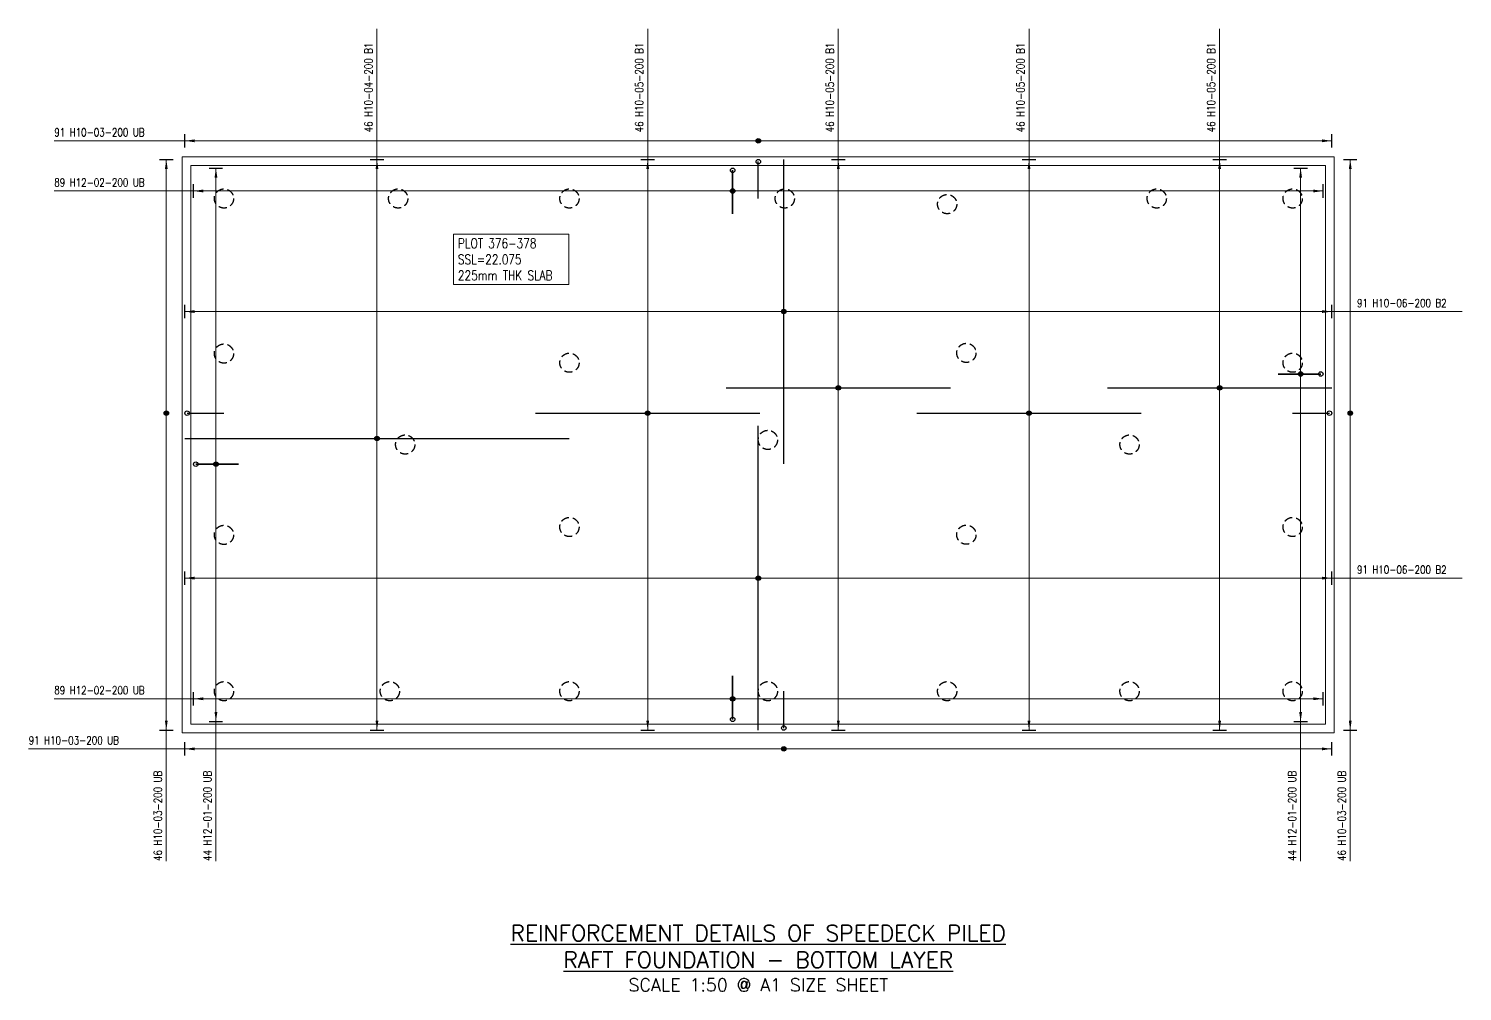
# Model space of a CAD drawing. Header units: millimetres. Extents: x -21392 to 100362, y -17730 to 39230.
# Drawn here: x 16667 to 39057, y 14834 to 29858 of the extents above; entities that cross this region are included whole.
import ezdxf

# ---------------------------------------------------------------- set-up
doc = ezdxf.new("R2010")
doc.units = ezdxf.units.MM
doc.linetypes.add('DASHED', pattern=[19.05, 12.7, -6.35])
doc.layers.get('0').update_dxf_attribs({"color": 254, "true_color": 0xdfdfdf})
for name, color, linetype in [('RC-SLAB-ANNOT', 2, 'Continuous'), ('RC-SLAB-BOT-01', 5, 'Continuous'), ('RC-SLAB-BOT-02', 5, 'Continuous'), ('RC-SLAB-LEADERS', 7, 'Continuous'), ('SD-Pile', 7, 'DASHED'), ('SD-Text', 2, 'Continuous')]:
    doc.layers.add(name, color=color, linetype=linetype)
doc.layers.add('S02_TEXT035', color=3, linetype='Continuous', lineweight=25)
doc.layers.add('SD-PILED-RAFT', color=3, linetype='Continuous', lineweight=0)
doc.styles.add('PH-LABEL', font='romans.shx', dxfattribs={"width": 0.7})
doc.styles.add('ROMANS', font='romans')
doc.styles.add('ROMANS NARROW', font='romans.shx', dxfattribs={"width": 0.8})

# ---------------------------------------------------------------- blocks, each defined once
blk = doc.blocks.new('RC_SLAB_BARS_004')
at = {"layer": 'RC-SLAB-BOT-01', "lineweight": 25}
blk.add_line((0, 4554), (6000, 4554), dxfattribs=at)
blk = doc.blocks.new('RC_ANNOT_004_9e139c86034e4998b15')
at = {"layer": 'RC-SLAB-LEADERS'}
h = blk.add_hatch(color=256, dxfattribs=at)
edge = h.paths.add_edge_path(flags=16)
edge.add_arc((0, 4554), 35, 0, 360)
at = {"layer": 'RC-SLAB-LEADERS', "linetype": 'Continuous', "lineweight": 18}
for p, q in [((0, 4455), (0, 10950)), ((0, 9332), (0, 10950)), ((0, 0), (0, 8910))]:
    blk.add_line(p, q, dxfattribs=at)
at = {"layer": 'RC-SLAB-LEADERS'}
for p, q in [((-105, 8910), (105, 8910)), ((-105, 0), (105, 0))]:
    blk.add_line(p, q, dxfattribs=at)
blk.add_circle((0, 4554), 35, dxfattribs=at)
for points in [[(0, 8910), (-22, 8759), (22, 8759)], [(0, 0), (22, 151), (-22, 151)]]:
    blk.add_solid(points, dxfattribs=at)
at = {"layer": 'RC-SLAB-ANNOT', "color": 2, "style": 'PH-LABEL', "width": 0.8}
blk.add_text('46 H10-04-200 B1', height=125, rotation=90, dxfattribs=at).set_placement((-70, 9332))
blk = doc.blocks.new('RC_SLAB_BARS_005')
at = {"layer": 'RC-SLAB-BOT-01', "lineweight": 25}
blk.add_line((0, 4950), (3500, 4950), dxfattribs=at)
blk = doc.blocks.new('RC_ANNOT_005_7ca8e53876894d88aab')
at = {"layer": 'RC-SLAB-LEADERS'}
h = blk.add_hatch(color=256, dxfattribs=at)
edge = h.paths.add_edge_path(flags=16)
edge.add_arc((0, 4950), 35, 0, 360)
at = {"layer": 'RC-SLAB-LEADERS', "linetype": 'Continuous', "lineweight": 18}
for p, q in [((0, 4455), (0, 10950)), ((0, 9332), (0, 10950)), ((0, 0), (0, 8910))]:
    blk.add_line(p, q, dxfattribs=at)
at = {"layer": 'RC-SLAB-LEADERS'}
for p, q in [((-105, 8910), (105, 8910)), ((-105, 0), (105, 0))]:
    blk.add_line(p, q, dxfattribs=at)
blk.add_circle((0, 4950), 35, dxfattribs=at)
for points in [[(0, 8910), (-22, 8759), (22, 8759)], [(0, 0), (22, 151), (-22, 151)]]:
    blk.add_solid(points, dxfattribs=at)
at = {"layer": 'RC-SLAB-ANNOT', "color": 2, "style": 'PH-LABEL', "width": 0.8}
blk.add_text('46 H10-05-200 B1', height=125, rotation=90, dxfattribs=at).set_placement((-70, 9332))
blk = doc.blocks.new('RC_SLAB_BARS_005_7c7cc3c802ca4227959582fa38163ca4')
at = {"layer": 'RC-SLAB-BOT-01', "lineweight": 25}
blk.add_line((0, 5346), (3500, 5346), dxfattribs=at)
blk = doc.blocks.new('RC_ANNOT_005_9ada2c975fed473c82a')
at = {"layer": 'RC-SLAB-LEADERS'}
h = blk.add_hatch(color=256, dxfattribs=at)
edge = h.paths.add_edge_path(flags=16)
edge.add_arc((0, 5346), 35, 0, 360)
at = {"layer": 'RC-SLAB-LEADERS', "linetype": 'Continuous', "lineweight": 18}
for p, q in [((0, 4455), (0, 10950)), ((0, 9332), (0, 10950)), ((0, 0), (0, 8910))]:
    blk.add_line(p, q, dxfattribs=at)
at = {"layer": 'RC-SLAB-LEADERS'}
for p, q in [((-105, 8910), (105, 8910)), ((-105, 0), (105, 0))]:
    blk.add_line(p, q, dxfattribs=at)
blk.add_circle((0, 5346), 35, dxfattribs=at)
for points in [[(0, 8910), (-22, 8759), (22, 8759)], [(0, 0), (22, 151), (-22, 151)]]:
    blk.add_solid(points, dxfattribs=at)
at = {"layer": 'RC-SLAB-ANNOT', "color": 2, "style": 'PH-LABEL', "width": 0.8}
blk.add_text('46 H10-05-200 B1', height=125, rotation=90, dxfattribs=at).set_placement((-70, 9332))
blk = doc.blocks.new('RC_SLAB_BARS_005_0c4699414276406c8eafb10d3c25f14c')
at = {"layer": 'RC-SLAB-BOT-01', "lineweight": 25}
blk.add_line((0, 4950), (3500, 4950), dxfattribs=at)
blk = doc.blocks.new('RC_ANNOT_005_c98a92b633764fd3826')
at = {"layer": 'RC-SLAB-LEADERS'}
h = blk.add_hatch(color=256, dxfattribs=at)
edge = h.paths.add_edge_path(flags=16)
edge.add_arc((0, 4950), 35, 0, 360)
at = {"layer": 'RC-SLAB-LEADERS', "linetype": 'Continuous', "lineweight": 18}
for p, q in [((0, 4455), (0, 10950)), ((0, 9332), (0, 10950)), ((0, 0), (0, 8910))]:
    blk.add_line(p, q, dxfattribs=at)
at = {"layer": 'RC-SLAB-LEADERS'}
for p, q in [((-105, 8910), (105, 8910)), ((-105, 0), (105, 0))]:
    blk.add_line(p, q, dxfattribs=at)
blk.add_circle((0, 4950), 35, dxfattribs=at)
for points in [[(0, 8910), (-22, 8759), (22, 8759)], [(0, 0), (22, 151), (-22, 151)]]:
    blk.add_solid(points, dxfattribs=at)
at = {"layer": 'RC-SLAB-ANNOT', "color": 2, "style": 'PH-LABEL', "width": 0.8}
blk.add_text('46 H10-05-200 B1', height=125, rotation=90, dxfattribs=at).set_placement((-70, 9332))
blk = doc.blocks.new('RC_SLAB_BARS_005_d89a1f1208564f77a457d379ad93bc89')
at = {"layer": 'RC-SLAB-BOT-01', "lineweight": 25}
blk.add_line((0, 5346), (3500, 5346), dxfattribs=at)
blk = doc.blocks.new('RC_ANNOT_005_4a810c2504b24d94805')
at = {"layer": 'RC-SLAB-LEADERS'}
h = blk.add_hatch(color=256, dxfattribs=at)
edge = h.paths.add_edge_path(flags=16)
edge.add_arc((0, 5346), 35, 0, 360)
at = {"layer": 'RC-SLAB-LEADERS', "linetype": 'Continuous', "lineweight": 18}
for p, q in [((0, 4455), (0, 10950)), ((0, 9332), (0, 10950)), ((0, 0), (0, 8910))]:
    blk.add_line(p, q, dxfattribs=at)
at = {"layer": 'RC-SLAB-LEADERS'}
for p, q in [((-105, 8910), (105, 8910)), ((-105, 0), (105, 0))]:
    blk.add_line(p, q, dxfattribs=at)
blk.add_circle((0, 5346), 35, dxfattribs=at)
for points in [[(0, 8910), (-22, 8759), (22, 8759)], [(0, 0), (22, 151), (-22, 151)]]:
    blk.add_solid(points, dxfattribs=at)
at = {"layer": 'RC-SLAB-ANNOT', "color": 2, "style": 'PH-LABEL', "width": 0.8}
blk.add_text('46 H10-05-200 B1', height=125, rotation=90, dxfattribs=at).set_placement((-70, 9332))
blk = doc.blocks.new('RC_SLAB_BARS_006')
at = {"layer": 'RC-SLAB-BOT-02', "lineweight": 25}
blk.add_line((8955, 0), (8955, 4750), dxfattribs=at)
blk = doc.blocks.new('RC_ANNOT_006_2fd13e9d68d644ae991')
at = {"layer": 'RC-SLAB-LEADERS'}
h = blk.add_hatch(color=256, dxfattribs=at)
edge = h.paths.add_edge_path(flags=16)
edge.add_arc((8955, 0), 35, 0, 360)
for p, q in [((0, -105), (0, 105)), ((17910, -105), (17910, 105))]:
    blk.add_line(p, q, dxfattribs=at)
at = {"layer": 'RC-SLAB-LEADERS', "linetype": 'Continuous', "lineweight": 18}
for p, q in [((0, 0), (17910, 0)), ((8955, 0), (19950, 0)), ((18304, 0), (19950, 0))]:
    blk.add_line(p, q, dxfattribs=at)
at = {"layer": 'RC-SLAB-LEADERS'}
blk.add_circle((8955, 0), 35, dxfattribs=at)
for points in [[(0, 0), (151, -22), (151, 22)], [(17910, 0), (17759, 22), (17759, -22)]]:
    blk.add_solid(points, dxfattribs=at)
at = {"layer": 'RC-SLAB-ANNOT', "color": 2, "style": 'PH-LABEL', "width": 0.8}
blk.add_text('91 H10-06-200 B2', height=125, dxfattribs=at).set_placement((18304, 70))
blk = doc.blocks.new('RC_SLAB_BARS_006_7be9ac2c11e2453199574b6e08b9b044')
at = {"layer": 'RC-SLAB-BOT-02', "lineweight": 25}
blk.add_line((9353, 0), (9353, 4750), dxfattribs=at)
blk = doc.blocks.new('RC_ANNOT_006_3dec9819330341d997e')
at = {"layer": 'RC-SLAB-LEADERS'}
h = blk.add_hatch(color=256, dxfattribs=at)
edge = h.paths.add_edge_path(flags=16)
edge.add_arc((9353, 0), 35, 0, 360)
for p, q in [((0, -105), (0, 105)), ((17910, -105), (17910, 105))]:
    blk.add_line(p, q, dxfattribs=at)
at = {"layer": 'RC-SLAB-LEADERS', "linetype": 'Continuous', "lineweight": 18}
for p, q in [((0, 0), (17910, 0)), ((8955, 0), (19950, 0)), ((18304, 0), (19950, 0))]:
    blk.add_line(p, q, dxfattribs=at)
at = {"layer": 'RC-SLAB-LEADERS'}
blk.add_circle((9353, 0), 35, dxfattribs=at)
for points in [[(0, 0), (151, -22), (151, 22)], [(17910, 0), (17759, 22), (17759, -22)]]:
    blk.add_solid(points, dxfattribs=at)
at = {"layer": 'RC-SLAB-ANNOT', "color": 2, "style": 'PH-LABEL', "width": 0.8}
blk.add_text('91 H10-06-200 B2', height=125, dxfattribs=at).set_placement((18304, 70))
blk = doc.blocks.new('RC_SLAB_BARS_001')
at = {"layer": 'RC-SLAB-BOT-01', "lineweight": 35}
blk.add_line((0, 5425), (665, 5425), dxfattribs=at)
at = {"layer": 'RC-SLAB-BOT-01'}
blk.add_circle((665, 5425), 35, dxfattribs=at)
blk = doc.blocks.new('RC_ANNOT_001_9bfd69723f5346309b3')
at = {"layer": 'RC-SLAB-LEADERS'}
h = blk.add_hatch(color=256, dxfattribs=at)
edge = h.paths.add_edge_path(flags=16)
edge.add_arc((0, 5425), 35, 0, 360)
for p, q in [((-105, 8640), (105, 8640)), ((-105, 0), (105, 0))]:
    blk.add_line(p, q, dxfattribs=at)
at = {"layer": 'RC-SLAB-LEADERS', "linetype": 'Continuous', "lineweight": 18}
for p, q in [((0, 0), (0, 8640)), ((0, 4320), (0, -2175)), ((0, -519), (0, -2175))]:
    blk.add_line(p, q, dxfattribs=at)
at = {"layer": 'RC-SLAB-LEADERS'}
blk.add_circle((0, 5425), 35, dxfattribs=at)
for points in [[(0, 8640), (-22, 8489), (22, 8489)], [(0, 0), (22, 151), (-22, 151)]]:
    blk.add_solid(points, dxfattribs=at)
at = {"layer": 'RC-SLAB-ANNOT', "color": 2, "style": 'PH-LABEL', "width": 0.8}
blk.add_text('44 H12-01-200 UB', height=125, rotation=90, dxfattribs=at).set_placement((-70, -2175))
blk = doc.blocks.new('RC_SLAB_BARS_001_aa6636c8e96b423ba764f20fe086fd53')
at = {"layer": 'RC-SLAB-BOT-01', "lineweight": 35}
blk.add_line((35, 4019), (700, 4019), dxfattribs=at)
at = {"layer": 'RC-SLAB-BOT-01'}
blk.add_circle((35, 4019), 35, dxfattribs=at)
blk = doc.blocks.new('RC_ANNOT_001_7632bb83809e4fd884a')
at = {"layer": 'RC-SLAB-LEADERS'}
h = blk.add_hatch(color=256, dxfattribs=at)
edge = h.paths.add_edge_path(flags=16)
edge.add_arc((0, 4019), 35, 0, 360)
for p, q in [((-105, 8640), (105, 8640)), ((-105, 0), (105, 0))]:
    blk.add_line(p, q, dxfattribs=at)
at = {"layer": 'RC-SLAB-LEADERS', "linetype": 'Continuous', "lineweight": 18}
for p, q in [((0, 0), (0, 8640)), ((0, 4320), (0, -2175)), ((0, -519), (0, -2175))]:
    blk.add_line(p, q, dxfattribs=at)
at = {"layer": 'RC-SLAB-LEADERS'}
blk.add_circle((0, 4019), 35, dxfattribs=at)
for points in [[(0, 8640), (-22, 8489), (22, 8489)], [(0, 0), (22, 151), (-22, 151)]]:
    blk.add_solid(points, dxfattribs=at)
at = {"layer": 'RC-SLAB-ANNOT', "color": 2, "style": 'PH-LABEL', "width": 0.8}
blk.add_text('44 H12-01-200 UB', height=125, rotation=90, dxfattribs=at).set_placement((-70, -2175))
blk = doc.blocks.new('RC_SLAB_BARS_002')
at = {"layer": 'RC-SLAB-BOT-02', "lineweight": 35}
blk.add_line((8419, 0), (8419, 680), dxfattribs=at)
at = {"layer": 'RC-SLAB-BOT-02'}
blk.add_circle((8419, 680), 35, dxfattribs=at)
blk = doc.blocks.new('RC_ANNOT_002_9e06d28e681d4ccca20')
at = {"layer": 'RC-SLAB-LEADERS'}
h = blk.add_hatch(color=256, dxfattribs=at)
edge = h.paths.add_edge_path(flags=16)
edge.add_arc((8419, 0), 35, 0, 360)
at = {"layer": 'RC-SLAB-LEADERS', "linetype": 'Continuous', "lineweight": 18}
for p, q in [((8820, 0), (-2175, 0)), ((-519, 0), (-2175, 0)), ((0, 0), (17640, 0))]:
    blk.add_line(p, q, dxfattribs=at)
at = {"layer": 'RC-SLAB-LEADERS'}
for p, q in [((0, -105), (0, 105)), ((17640, -105), (17640, 105))]:
    blk.add_line(p, q, dxfattribs=at)
blk.add_circle((8419, 0), 35, dxfattribs=at)
for points in [[(0, 0), (151, -22), (151, 22)], [(17640, 0), (17489, 22), (17489, -22)]]:
    blk.add_solid(points, dxfattribs=at)
at = {"layer": 'RC-SLAB-ANNOT', "color": 2, "style": 'PH-LABEL', "width": 0.8}
blk.add_text('89 H12-02-200 UB', height=125, dxfattribs=at).set_placement((-2175, 70))
blk = doc.blocks.new('RC_SLAB_BARS_002_f1ca608672d34acba23b556cd4eee59e')
at = {"layer": 'RC-SLAB-BOT-02', "lineweight": 35}
blk.add_line((8419, 35), (8419, 715), dxfattribs=at)
at = {"layer": 'RC-SLAB-BOT-02'}
blk.add_circle((8419, 35), 35, dxfattribs=at)
blk = doc.blocks.new('RC_ANNOT_002_5cebaa6fedd54bd0b6e')
at = {"layer": 'RC-SLAB-LEADERS'}
h = blk.add_hatch(color=256, dxfattribs=at)
edge = h.paths.add_edge_path(flags=16)
edge.add_arc((8419, 0), 35, 0, 360)
at = {"layer": 'RC-SLAB-LEADERS', "linetype": 'Continuous', "lineweight": 18}
for p, q in [((8820, 0), (-2175, 0)), ((-519, 0), (-2175, 0)), ((0, 0), (17640, 0))]:
    blk.add_line(p, q, dxfattribs=at)
at = {"layer": 'RC-SLAB-LEADERS'}
for p, q in [((0, -105), (0, 105)), ((17640, -105), (17640, 105))]:
    blk.add_line(p, q, dxfattribs=at)
blk.add_circle((8419, 0), 35, dxfattribs=at)
for points in [[(0, 0), (151, -22), (151, 22)], [(17640, 0), (17489, 22), (17489, -22)]]:
    blk.add_solid(points, dxfattribs=at)
at = {"layer": 'RC-SLAB-ANNOT', "color": 2, "style": 'PH-LABEL', "width": 0.8}
blk.add_text('89 H12-02-200 UB', height=125, dxfattribs=at).set_placement((-2175, 70))
blk = doc.blocks.new('RC_SLAB_BARS_003')
at = {"layer": 'RC-SLAB-BOT-01', "lineweight": 25}
blk.add_line((0, 4950), (575, 4950), dxfattribs=at)
at = {"layer": 'RC-SLAB-BOT-01'}
blk.add_circle((575, 4950), 35, dxfattribs=at)
blk = doc.blocks.new('RC_ANNOT_003_fcf156de32224ee6a0e')
at = {"layer": 'RC-SLAB-LEADERS'}
h = blk.add_hatch(color=256, dxfattribs=at)
edge = h.paths.add_edge_path(flags=16)
edge.add_arc((0, 4950), 35, 0, 360)
for p, q in [((-105, 8910), (105, 8910)), ((-105, 0), (105, 0))]:
    blk.add_line(p, q, dxfattribs=at)
at = {"layer": 'RC-SLAB-LEADERS', "linetype": 'Continuous', "lineweight": 18}
for p, q in [((0, 0), (0, 8910)), ((0, 4455), (0, -2040)), ((0, -384), (0, -2040))]:
    blk.add_line(p, q, dxfattribs=at)
at = {"layer": 'RC-SLAB-LEADERS'}
blk.add_circle((0, 4950), 35, dxfattribs=at)
for points in [[(0, 8910), (-22, 8759), (22, 8759)], [(0, 0), (22, 151), (-22, 151)]]:
    blk.add_solid(points, dxfattribs=at)
at = {"layer": 'RC-SLAB-ANNOT', "color": 2, "style": 'PH-LABEL', "width": 0.8}
blk.add_text('46 H10-03-200 UB', height=125, rotation=90, dxfattribs=at).set_placement((-70, -2040))
blk = doc.blocks.new('RC_SLAB_BARS_003_f178a848604443289180a9a029762f6e')
at = {"layer": 'RC-SLAB-BOT-01', "lineweight": 25}
blk.add_line((35, 4950), (610, 4950), dxfattribs=at)
at = {"layer": 'RC-SLAB-BOT-01'}
blk.add_circle((35, 4950), 35, dxfattribs=at)
blk = doc.blocks.new('RC_ANNOT_003_933c41a3151d48898ab')
at = {"layer": 'RC-SLAB-LEADERS'}
h = blk.add_hatch(color=256, dxfattribs=at)
edge = h.paths.add_edge_path(flags=16)
edge.add_arc((0, 4950), 35, 0, 360)
for p, q in [((-105, 8910), (105, 8910)), ((-105, 0), (105, 0))]:
    blk.add_line(p, q, dxfattribs=at)
at = {"layer": 'RC-SLAB-LEADERS', "linetype": 'Continuous', "lineweight": 18}
for p, q in [((0, 0), (0, 8910)), ((0, 4455), (0, -2040)), ((0, -384), (0, -2040))]:
    blk.add_line(p, q, dxfattribs=at)
at = {"layer": 'RC-SLAB-LEADERS'}
blk.add_circle((0, 4950), 35, dxfattribs=at)
for points in [[(0, 8910), (-22, 8759), (22, 8759)], [(0, 0), (22, 151), (-22, 151)]]:
    blk.add_solid(points, dxfattribs=at)
at = {"layer": 'RC-SLAB-ANNOT', "color": 2, "style": 'PH-LABEL', "width": 0.8}
blk.add_text('46 H10-03-200 UB', height=125, rotation=90, dxfattribs=at).set_placement((-70, -2040))
blk = doc.blocks.new('RC_SLAB_BARS_003_060670b9e16d48eb9d849c267f58f669')
at = {"layer": 'RC-SLAB-BOT-02', "lineweight": 25}
blk.add_line((8955, 0), (8955, 575), dxfattribs=at)
at = {"layer": 'RC-SLAB-BOT-02'}
blk.add_circle((8955, 575), 35, dxfattribs=at)
blk = doc.blocks.new('RC_ANNOT_003_6a105df9ea4f4986bce')
at = {"layer": 'RC-SLAB-LEADERS'}
h = blk.add_hatch(color=256, dxfattribs=at)
edge = h.paths.add_edge_path(flags=16)
edge.add_arc((8955, 0), 35, 0, 360)
at = {"layer": 'RC-SLAB-LEADERS', "linetype": 'Continuous', "lineweight": 18}
for p, q in [((8955, 0), (-2040, 0)), ((-384, 0), (-2040, 0)), ((0, 0), (17910, 0))]:
    blk.add_line(p, q, dxfattribs=at)
at = {"layer": 'RC-SLAB-LEADERS'}
for p, q in [((0, -105), (0, 105)), ((17910, -105), (17910, 105))]:
    blk.add_line(p, q, dxfattribs=at)
blk.add_circle((8955, 0), 35, dxfattribs=at)
for points in [[(0, 0), (151, -22), (151, 22)], [(17910, 0), (17759, 22), (17759, -22)]]:
    blk.add_solid(points, dxfattribs=at)
at = {"layer": 'RC-SLAB-ANNOT', "color": 2, "style": 'PH-LABEL', "width": 0.8}
blk.add_text('91 H10-03-200 UB', height=125, dxfattribs=at).set_placement((-2040, 70))
blk = doc.blocks.new('RC_SLAB_BARS_003_9dc17c3cc49c4a1195752a735bfd5b79')
at = {"layer": 'RC-SLAB-BOT-02', "lineweight": 25}
blk.add_line((9353, 35), (9353, 610), dxfattribs=at)
at = {"layer": 'RC-SLAB-BOT-02'}
blk.add_circle((9353, 35), 35, dxfattribs=at)
blk = doc.blocks.new('RC_ANNOT_003_471480f7f0544ac89bc')
at = {"layer": 'RC-SLAB-LEADERS'}
h = blk.add_hatch(color=256, dxfattribs=at)
edge = h.paths.add_edge_path(flags=16)
edge.add_arc((9353, 0), 35, 0, 360)
at = {"layer": 'RC-SLAB-LEADERS', "linetype": 'Continuous', "lineweight": 18}
for p, q in [((8955, 0), (-2440, 0)), ((-784, 0), (-2440, 0)), ((0, 0), (17910, 0))]:
    blk.add_line(p, q, dxfattribs=at)
at = {"layer": 'RC-SLAB-LEADERS'}
for p, q in [((0, -105), (0, 105)), ((17910, -105), (17910, 105))]:
    blk.add_line(p, q, dxfattribs=at)
blk.add_circle((9353, 0), 35, dxfattribs=at)
for points in [[(0, 0), (151, -22), (151, 22)], [(17910, 0), (17759, 22), (17759, -22)]]:
    blk.add_solid(points, dxfattribs=at)
at = {"layer": 'RC-SLAB-ANNOT', "color": 2, "style": 'PH-LABEL', "width": 0.8}
blk.add_text('91 H10-03-200 UB', height=125, dxfattribs=at).set_placement((-2440, 70))

msp = doc.modelspace()

# ---------------------------------------------------------------- linework, layer by layer
at = {"layer": 'SD-Pile', "linetype": 'DASHED', "ltscale": 10}
for centre in [(19717, 27208), (22438, 27208), (25113, 27208), (28476, 27208), (34285, 27208), (36408, 27208), (31012, 27120), (19717, 24788), (31312, 24798), (25113, 24645), (36408, 24645), (22548, 23368), (28212, 23440), (33860, 23368), (25113, 22081), (36408, 22081), (19717, 21958), (31312, 21961), (19717, 19518), (22308, 19518), (25113, 19518), (28212, 19518), (31012, 19518), (33860, 19518), (36408, 19518)]:
    msp.add_circle(centre, 150, dxfattribs=at)
at = {"layer": 'SD-PILED-RAFT', "ltscale": 25}
for points in [[(19067, 27858), (37057, 27858), (37057, 18868), (19067, 18868)], [(19202, 27723), (36922, 27723), (36922, 19003), (19202, 19003)]]:
    msp.add_lwpolyline(points, close=True, dxfattribs=at)
at = {"layer": 'SD-Text', "color": 2, "linetype": 'Continuous', "lineweight": 0, "ltscale": 100}
msp.add_lwpolyline([(23302, 25863), (25105, 25863), (25105, 26653), (23302, 26653)], close=True, dxfattribs=at)

# ---------------------------------------------------------------- block references
for name, p in [('RC_ANNOT_004_9e139c86034e4998b15', (22107, 18908)), ('RC_ANNOT_005_7ca8e53876894d88aab', (26335, 18908)), ('RC_ANNOT_005_9ada2c975fed473c82a', (29312, 18908)), ('RC_ANNOT_005_c98a92b633764fd3826', (32290, 18908)), ('RC_ANNOT_005_4a810c2504b24d94805', (35267, 18908)), ('RC_ANNOT_003_6a105df9ea4f4986bce', (19107, 28108)), ('RC_ANNOT_003_933c41a3151d48898ab', (18817, 18908)), ('RC_SLAB_BARS_003_060670b9e16d48eb9d849c267f58f669', (19107, 27208)), ('RC_SLAB_BARS_006_7be9ac2c11e2453199574b6e08b9b044', (19107, 23068)), ('RC_ANNOT_003_fcf156de32224ee6a0e', (37307, 18908)), ('RC_ANNOT_001_7632bb83809e4fd884a', (19592, 19043)), ('RC_SLAB_BARS_002', (19242, 26968)), ('RC_ANNOT_001_9bfd69723f5346309b3', (36532, 19043)), ('RC_ANNOT_002_9e06d28e681d4ccca20', (19242, 27325)), ('RC_ANNOT_006_3dec9819330341d997e', (19107, 25443)), ('RC_SLAB_BARS_001', (36182, 19043)), ('RC_SLAB_BARS_005_7c7cc3c802ca4227959582fa38163ca4', (27562, 18908)), ('RC_SLAB_BARS_005_d89a1f1208564f77a457d379ad93bc89', (33517, 18908)), ('RC_SLAB_BARS_003_f178a848604443289180a9a029762f6e', (19107, 18908)), ('RC_SLAB_BARS_005', (24585, 18908)), ('RC_SLAB_BARS_005_0c4699414276406c8eafb10d3c25f14c', (30540, 18908)), ('RC_SLAB_BARS_003', (36407, 18908)), ('RC_SLAB_BARS_006', (19107, 18908)), ('RC_SLAB_BARS_004', (19107, 18908)), ('RC_SLAB_BARS_001_aa6636c8e96b423ba764f20fe086fd53', (19242, 19043)), ('RC_ANNOT_006_2fd13e9d68d644ae991', (19107, 21283)), ('RC_SLAB_BARS_002_f1ca608672d34acba23b556cd4eee59e', (19242, 19043)), ('RC_ANNOT_002_5cebaa6fedd54bd0b6e', (19242, 19400)), ('RC_SLAB_BARS_003_9dc17c3cc49c4a1195752a735bfd5b79', (19107, 18908)), ('RC_ANNOT_003_471480f7f0544ac89bc', (19107, 18618))]:
    msp.add_blockref(name, p)

# ---------------------------------------------------------------- texts
at = {"layer": 'S02_TEXT035', "color": 7, "ltscale": 2.5, "insert": (23301, 15868), "char_height": 250, "attachment_point": 1, "style": 'ROMANS'}
msp.add_mtext_dynamic_manual_height_columns('\\pxqc;{\\L\\C4;REINFORCEMENT DETAILS OF SPEEDECK PILED \\PRAFT FOUNDATION - BOTTOM LAYER\\P\\H0.8x;\\l\\C7;SCALE 1:50 @ A1 SIZE SHEET}', width=9522.32, gutter_width=10, heights=[0], dxfattribs=at)
at = {"layer": 'SD-Text', "color": 2, "linetype": 'Continuous', "lineweight": 0, "insert": (23372, 26583), "char_height": 150, "attachment_point": 1, "style": 'ROMANS NARROW'}
msp.add_mtext('PLOT 376-378\\PSSL=22.075\\P225mm THK SLAB', dxfattribs=at)

doc.saveas('drawing.dxf')
